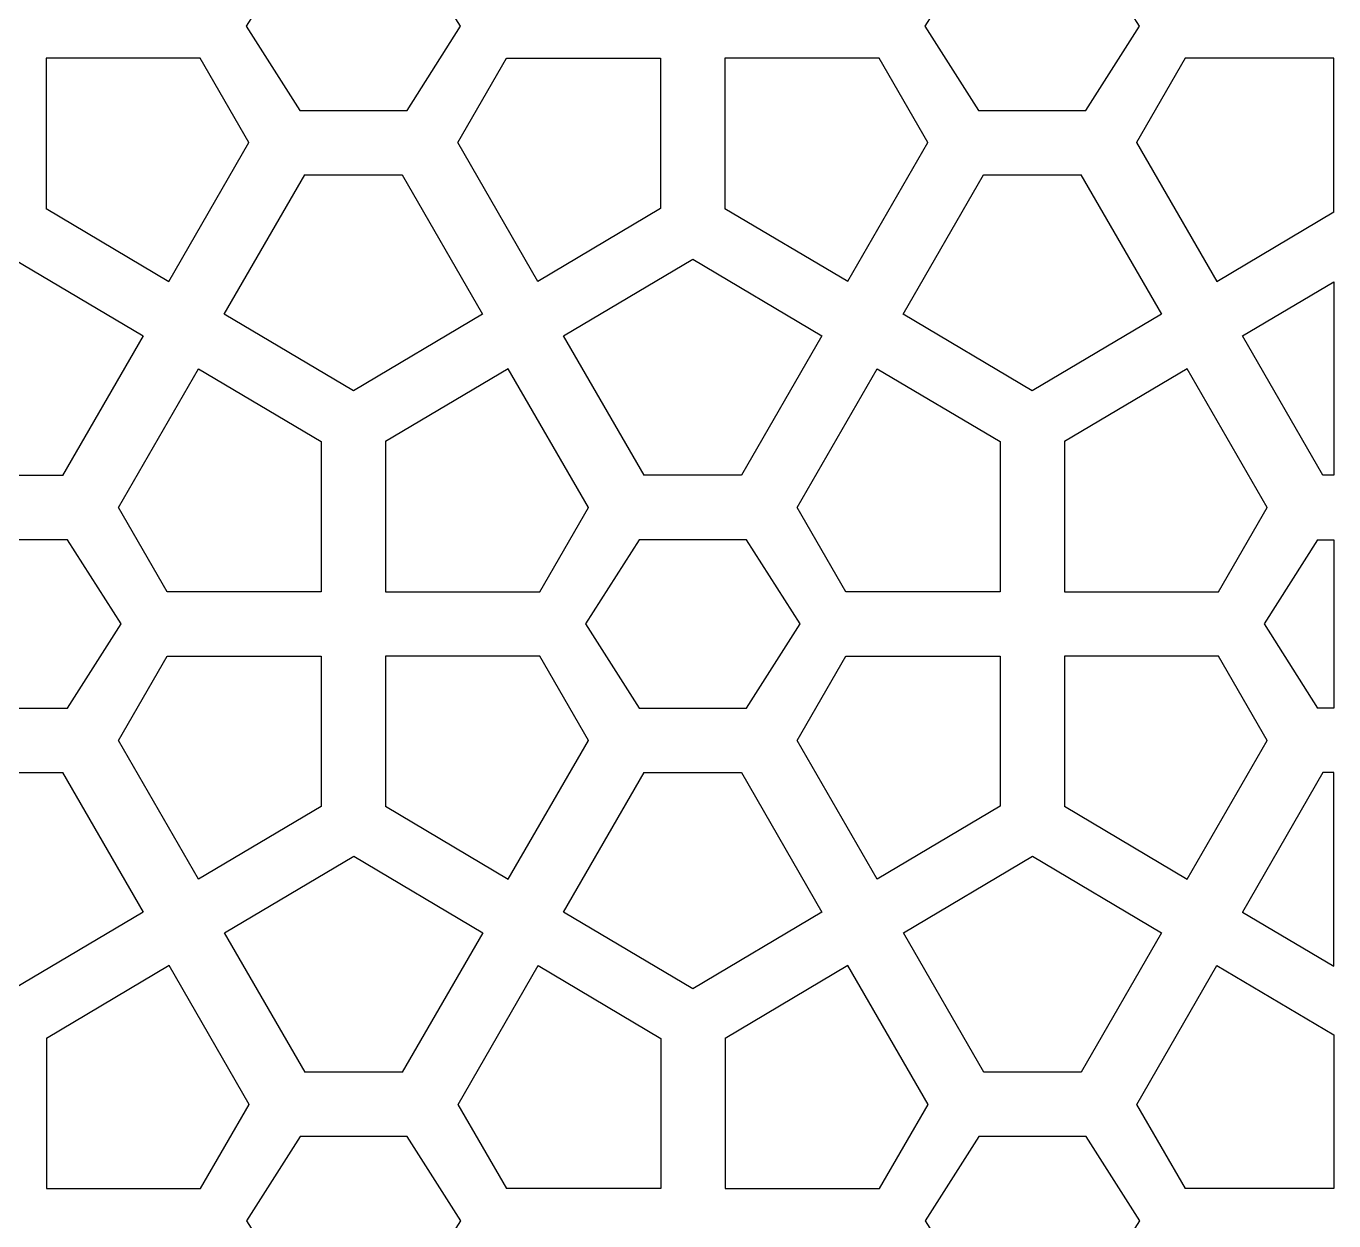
# Model space of a CAD drawing. Header units: centimetres. Extents: x -86 to 86, y -100 to 100.
# Drawn here: x -36.76 to -6.28, y -19.3 to 8.54 of the extents above; entities that cross this region are included whole.
import ezdxf

# ---------------------------------------------------------------- set-up
doc = ezdxf.new("R2010")
doc.units = ezdxf.units.CM
doc.header["$MEASUREMENT"] = 0
doc.layers.add('layer 1', color=7, linetype='Continuous')

msp = doc.modelspace()

# ---------------------------------------------------------------- linework, layer by layer
at = {"layer": 'layer 1', "color": 230}
for points, knots in [([(-31.63168, 8.54273), (-31.63168, 8.54273), (-30.38168, 10.50682), (-30.38168, 10.50682), (-30.38168, 10.50682), (-30.38168, 10.50682), (-27.8817, 10.50682), (-27.8817, 10.50682), (-27.8817, 10.50682), (-27.8817, 10.50682), (-26.63168, 8.54273), (-26.63168, 8.54273), (-26.63168, 8.54273), (-26.63168, 8.54273), (-27.88169, 6.57862), (-27.88169, 6.57862), (-27.88169, 6.57862), (-27.88169, 6.57862), (-30.3817, 6.57862), (-30.3817, 6.57862), (-30.3817, 6.57862), (-30.3817, 6.57862), (-31.63168, 8.54273), (-31.63168, 8.54273)], [0, 0, 0, 0, 0.14285714, 0.14285714, 0.14285714, 0.14285714, 0.28571429, 0.28571429, 0.28571429, 0.28571429, 0.42857143, 0.42857143, 0.42857143, 0.42857143, 0.57142857, 0.57142857, 0.57142857, 0.57142857, 0.71428571, 0.71428571, 0.71428571, 0.71428571, 1, 1, 1, 1]), ([(-15.81117, 8.54295), (-15.81117, 8.54295), (-14.56117, 10.50704), (-14.56117, 10.50704), (-14.56117, 10.50704), (-14.56117, 10.50704), (-12.06119, 10.50704), (-12.06119, 10.50704), (-12.06119, 10.50704), (-12.06119, 10.50704), (-10.81117, 8.54295), (-10.81117, 8.54295), (-10.81117, 8.54295), (-10.81117, 8.54295), (-12.06118, 6.57884), (-12.06118, 6.57884), (-12.06118, 6.57884), (-12.06118, 6.57884), (-14.56119, 6.57884), (-14.56119, 6.57884), (-14.56119, 6.57884), (-14.56119, 6.57884), (-15.81117, 8.54295), (-15.81117, 8.54295)], [0, 0, 0, 0, 0.14285714, 0.14285714, 0.14285714, 0.14285714, 0.28571429, 0.28571429, 0.28571429, 0.28571429, 0.42857143, 0.42857143, 0.42857143, 0.42857143, 0.57142857, 0.57142857, 0.57142857, 0.57142857, 0.71428571, 0.71428571, 0.71428571, 0.71428571, 1, 1, 1, 1]), ([(-33.43163, 2.59493), (-33.43163, 2.59493), (-36.29195, 4.29266), (-36.29195, 4.29266), (-36.29195, 4.29266), (-36.29195, 4.29266), (-36.29195, 7.79261), (-36.29195, 7.79261), (-36.29195, 7.79261), (-36.29195, 7.79261), (-32.69861, 7.7926), (-32.69861, 7.7926), (-32.69861, 7.7926), (-32.69861, 7.7926), (-31.56469, 5.82856), (-31.56469, 5.82856), (-31.56469, 5.82856), (-31.56469, 5.82856), (-33.43163, 2.59493), (-33.43163, 2.59493)], [0, 0, 0, 0, 0.16666667, 0.16666667, 0.16666667, 0.16666667, 0.33333333, 0.33333333, 0.33333333, 0.33333333, 0.5, 0.5, 0.5, 0.5, 0.66666667, 0.66666667, 0.66666667, 0.66666667, 1, 1, 1, 1]), ([(-24.83181, 2.59486), (-24.83181, 2.59486), (-21.97143, 4.29264), (-21.97143, 4.29264), (-21.97143, 4.29264), (-21.97143, 4.29264), (-21.97143, 7.7926), (-21.97143, 7.7926), (-21.97143, 7.7926), (-21.97143, 7.7926), (-25.56481, 7.7926), (-25.56481, 7.7926), (-25.56481, 7.7926), (-25.56481, 7.7926), (-26.69877, 5.82849), (-26.69877, 5.82849), (-26.69877, 5.82849), (-26.69877, 5.82849), (-24.83181, 2.59486), (-24.83181, 2.59486)], [0, 0, 0, 0, 0.16666667, 0.16666667, 0.16666667, 0.16666667, 0.33333333, 0.33333333, 0.33333333, 0.33333333, 0.5, 0.5, 0.5, 0.5, 0.66666667, 0.66666667, 0.66666667, 0.66666667, 1, 1, 1, 1]), ([(-17.61112, 2.59515), (-17.61112, 2.59515), (-20.47144, 4.29288), (-20.47144, 4.29288), (-20.47144, 4.29288), (-20.47144, 4.29288), (-20.47144, 7.79283), (-20.47144, 7.79283), (-20.47144, 7.79283), (-20.47144, 7.79283), (-16.8781, 7.79282), (-16.8781, 7.79282), (-16.8781, 7.79282), (-16.8781, 7.79282), (-15.74418, 5.82878), (-15.74418, 5.82878), (-15.74418, 5.82878), (-15.74418, 5.82878), (-17.61112, 2.59515), (-17.61112, 2.59515)], [0, 0, 0, 0, 0.16666667, 0.16666667, 0.16666667, 0.16666667, 0.33333333, 0.33333333, 0.33333333, 0.33333333, 0.5, 0.5, 0.5, 0.5, 0.66666667, 0.66666667, 0.66666667, 0.66666667, 1, 1, 1, 1]), ([(-6.28106, 7.79282), (-6.28106, 7.79282), (-6.28108, 4.21563), (-6.28108, 4.21563), (-6.28108, 4.21563), (-6.28108, 4.21563), (-9.0113, 2.59508), (-9.0113, 2.59508), (-9.0113, 2.59508), (-9.0113, 2.59508), (-10.87826, 5.82871), (-10.87826, 5.82871), (-10.87826, 5.82871), (-10.87826, 5.82871), (-9.7443, 7.79282), (-9.7443, 7.79282), (-9.7443, 7.79282), (-9.7443, 7.79282), (-6.28106, 7.79282), (-6.28106, 7.79282)], [0, 0, 0, 0, 0.16666667, 0.16666667, 0.16666667, 0.16666667, 0.33333333, 0.33333333, 0.33333333, 0.33333333, 0.5, 0.5, 0.5, 0.5, 0.66666667, 0.66666667, 0.66666667, 0.66666667, 1, 1, 1, 1]), ([(-32.14164, 1.82927), (-32.14164, 1.82927), (-29.13167, 0.0427), (-29.13167, 0.0427), (-29.13167, 0.0427), (-29.13167, 0.0427), (-26.12181, 1.82921), (-26.12181, 1.82921), (-26.12181, 1.82921), (-26.12181, 1.82921), (-27.99786, 5.07861), (-27.99786, 5.07861), (-27.99786, 5.07861), (-27.99786, 5.07861), (-30.26563, 5.07862), (-30.26563, 5.07862), (-30.26563, 5.07862), (-30.26563, 5.07862), (-32.14164, 1.82927), (-32.14164, 1.82927)], [0, 0, 0, 0, 0.16666667, 0.16666667, 0.16666667, 0.16666667, 0.33333333, 0.33333333, 0.33333333, 0.33333333, 0.5, 0.5, 0.5, 0.5, 0.66666667, 0.66666667, 0.66666667, 0.66666667, 1, 1, 1, 1]), ([(-16.32113, 1.82949), (-16.32113, 1.82949), (-13.31116, 0.04292), (-13.31116, 0.04292), (-13.31116, 0.04292), (-13.31116, 0.04292), (-10.3013, 1.82943), (-10.3013, 1.82943), (-10.3013, 1.82943), (-10.3013, 1.82943), (-12.17735, 5.07883), (-12.17735, 5.07883), (-12.17735, 5.07883), (-12.17735, 5.07883), (-14.44512, 5.07884), (-14.44512, 5.07884), (-14.44512, 5.07884), (-14.44512, 5.07884), (-16.32113, 1.82949), (-16.32113, 1.82949)], [0, 0, 0, 0, 0.16666667, 0.16666667, 0.16666667, 0.16666667, 0.33333333, 0.33333333, 0.33333333, 0.33333333, 0.5, 0.5, 0.5, 0.5, 0.66666667, 0.66666667, 0.66666667, 0.66666667, 1, 1, 1, 1]), ([(-34.03172, 1.32298), (-34.03172, 1.32298), (-37.04169, 3.10956), (-37.04169, 3.10956), (-37.04169, 3.10956), (-37.04169, 3.10956), (-40.05175, 1.32291), (-40.05175, 1.32291), (-40.05175, 1.32291), (-40.05175, 1.32291), (-38.17584, -1.92632), (-38.17584, -1.92632), (-38.17584, -1.92632), (-38.17584, -1.92632), (-35.9077, -1.92632), (-35.9077, -1.92632), (-35.9077, -1.92632), (-35.9077, -1.92632), (-34.03172, 1.32298), (-34.03172, 1.32298)], [0, 0, 0, 0, 0.16666667, 0.16666667, 0.16666667, 0.16666667, 0.33333333, 0.33333333, 0.33333333, 0.33333333, 0.5, 0.5, 0.5, 0.5, 0.66666667, 0.66666667, 0.66666667, 0.66666667, 1, 1, 1, 1]), ([(-18.21127, 1.32319), (-18.21127, 1.32319), (-21.22124, 3.10977), (-21.22124, 3.10977), (-21.22124, 3.10977), (-21.22124, 3.10977), (-24.2313, 1.32312), (-24.2313, 1.32312), (-24.2313, 1.32312), (-24.2313, 1.32312), (-22.35539, -1.92611), (-22.35539, -1.92611), (-22.35539, -1.92611), (-22.35539, -1.92611), (-20.08725, -1.92611), (-20.08725, -1.92611), (-20.08725, -1.92611), (-20.08725, -1.92611), (-18.21127, 1.32319), (-18.21127, 1.32319)], [0, 0, 0, 0, 0.16666667, 0.16666667, 0.16666667, 0.16666667, 0.33333333, 0.33333333, 0.33333333, 0.33333333, 0.5, 0.5, 0.5, 0.5, 0.66666667, 0.66666667, 0.66666667, 0.66666667, 1, 1, 1, 1]), ([(-6.28494, 2.58518), (-6.28494, 2.58518), (-8.41079, 1.32334), (-8.41079, 1.32334), (-8.41079, 1.32334), (-8.41079, 1.32334), (-6.53488, -1.92589), (-6.53488, -1.92589), (-6.53488, -1.92589), (-6.53488, -1.92589), (-6.28494, -1.9259), (-6.28494, -1.9259), (-6.28494, -1.9259), (-6.28494, -1.9259), (-6.28494, 2.58518), (-6.28494, 2.58518)], [0, 0, 0, 0, 0.2, 0.2, 0.2, 0.2, 0.4, 0.4, 0.4, 0.4, 0.6, 0.6, 0.6, 0.6, 1, 1, 1, 1]), ([(-29.88143, -4.64054), (-29.88143, -4.64054), (-29.88141, -1.14048), (-29.88141, -1.14048), (-29.88141, -1.14048), (-29.88141, -1.14048), (-32.74174, 0.55728), (-32.74174, 0.55728), (-32.74174, 0.55728), (-32.74174, 0.55728), (-34.6087, -2.67636), (-34.6087, -2.67636), (-34.6087, -2.67636), (-34.6087, -2.67636), (-33.47469, -4.64054), (-33.47469, -4.64054), (-33.47469, -4.64054), (-33.47469, -4.64054), (-29.88143, -4.64054), (-29.88143, -4.64054)], [0, 0, 0, 0, 0.16666667, 0.16666667, 0.16666667, 0.16666667, 0.33333333, 0.33333333, 0.33333333, 0.33333333, 0.5, 0.5, 0.5, 0.5, 0.66666667, 0.66666667, 0.66666667, 0.66666667, 1, 1, 1, 1]), ([(-28.38155, -4.64033), (-28.38155, -4.64033), (-28.38156, -1.14029), (-28.38156, -1.14029), (-28.38156, -1.14029), (-28.38156, -1.14029), (-25.52129, 0.55746), (-25.52129, 0.55746), (-25.52129, 0.55746), (-25.52129, 0.55746), (-23.65432, -2.6762), (-23.65432, -2.6762), (-23.65432, -2.6762), (-23.65432, -2.6762), (-24.78834, -4.64033), (-24.78834, -4.64033), (-24.78834, -4.64033), (-24.78834, -4.64033), (-28.38155, -4.64033), (-28.38155, -4.64033)], [0, 0, 0, 0, 0.16666667, 0.16666667, 0.16666667, 0.16666667, 0.33333333, 0.33333333, 0.33333333, 0.33333333, 0.5, 0.5, 0.5, 0.5, 0.66666667, 0.66666667, 0.66666667, 0.66666667, 1, 1, 1, 1]), ([(-14.06098, -4.64033), (-14.06098, -4.64033), (-14.06096, -1.14027), (-14.06096, -1.14027), (-14.06096, -1.14027), (-14.06096, -1.14027), (-16.92129, 0.55749), (-16.92129, 0.55749), (-16.92129, 0.55749), (-16.92129, 0.55749), (-18.78825, -2.67615), (-18.78825, -2.67615), (-18.78825, -2.67615), (-18.78825, -2.67615), (-17.65424, -4.64033), (-17.65424, -4.64033), (-17.65424, -4.64033), (-17.65424, -4.64033), (-14.06098, -4.64033), (-14.06098, -4.64033)], [0, 0, 0, 0, 0.16666667, 0.16666667, 0.16666667, 0.16666667, 0.33333333, 0.33333333, 0.33333333, 0.33333333, 0.5, 0.5, 0.5, 0.5, 0.66666667, 0.66666667, 0.66666667, 0.66666667, 1, 1, 1, 1]), ([(-12.56104, -4.64011), (-12.56104, -4.64011), (-12.56105, -1.14007), (-12.56105, -1.14007), (-12.56105, -1.14007), (-12.56105, -1.14007), (-9.70078, 0.55768), (-9.70078, 0.55768), (-9.70078, 0.55768), (-9.70078, 0.55768), (-7.83381, -2.67598), (-7.83381, -2.67598), (-7.83381, -2.67598), (-7.83381, -2.67598), (-8.96783, -4.64011), (-8.96783, -4.64011), (-8.96783, -4.64011), (-8.96783, -4.64011), (-12.56104, -4.64011), (-12.56104, -4.64011)], [0, 0, 0, 0, 0.16666667, 0.16666667, 0.16666667, 0.16666667, 0.33333333, 0.33333333, 0.33333333, 0.33333333, 0.5, 0.5, 0.5, 0.5, 0.66666667, 0.66666667, 0.66666667, 0.66666667, 1, 1, 1, 1]), ([(-39.5417, -5.39041), (-39.5417, -5.39041), (-38.2917, -3.42632), (-38.2917, -3.42632), (-38.2917, -3.42632), (-38.2917, -3.42632), (-35.79172, -3.42632), (-35.79172, -3.42632), (-35.79172, -3.42632), (-35.79172, -3.42632), (-34.5417, -5.39041), (-34.5417, -5.39041), (-34.5417, -5.39041), (-34.5417, -5.39041), (-35.79171, -7.35452), (-35.79171, -7.35452), (-35.79171, -7.35452), (-35.79171, -7.35452), (-38.29172, -7.35452), (-38.29172, -7.35452), (-38.29172, -7.35452), (-38.29172, -7.35452), (-39.5417, -5.39041), (-39.5417, -5.39041)], [0, 0, 0, 0, 0.14285714, 0.14285714, 0.14285714, 0.14285714, 0.28571429, 0.28571429, 0.28571429, 0.28571429, 0.42857143, 0.42857143, 0.42857143, 0.42857143, 0.57142857, 0.57142857, 0.57142857, 0.57142857, 0.71428571, 0.71428571, 0.71428571, 0.71428571, 1, 1, 1, 1]), ([(-23.72125, -5.3902), (-23.72125, -5.3902), (-22.47125, -3.42611), (-22.47125, -3.42611), (-22.47125, -3.42611), (-22.47125, -3.42611), (-19.97127, -3.42611), (-19.97127, -3.42611), (-19.97127, -3.42611), (-19.97127, -3.42611), (-18.72125, -5.3902), (-18.72125, -5.3902), (-18.72125, -5.3902), (-18.72125, -5.3902), (-19.97126, -7.35431), (-19.97126, -7.35431), (-19.97126, -7.35431), (-19.97126, -7.35431), (-22.47127, -7.35431), (-22.47127, -7.35431), (-22.47127, -7.35431), (-22.47127, -7.35431), (-23.72125, -5.3902), (-23.72125, -5.3902)], [0, 0, 0, 0, 0.14285714, 0.14285714, 0.14285714, 0.14285714, 0.28571429, 0.28571429, 0.28571429, 0.28571429, 0.42857143, 0.42857143, 0.42857143, 0.42857143, 0.57142857, 0.57142857, 0.57142857, 0.57142857, 0.71428571, 0.71428571, 0.71428571, 0.71428571, 1, 1, 1, 1]), ([(-6.28494, -3.42588), (-6.28494, -3.42588), (-6.65074, -3.42589), (-6.65074, -3.42589), (-6.65074, -3.42589), (-6.65074, -3.42589), (-7.90074, -5.38998), (-7.90074, -5.38998), (-7.90074, -5.38998), (-7.90074, -5.38998), (-6.65076, -7.35409), (-6.65076, -7.35409), (-6.65076, -7.35409), (-6.65076, -7.35409), (-6.28494, -7.35409), (-6.28494, -7.35409), (-6.28494, -7.35409), (-6.28494, -7.35409), (-6.28494, -3.42588), (-6.28494, -3.42588)], [0, 0, 0, 0, 0.16666667, 0.16666667, 0.16666667, 0.16666667, 0.33333333, 0.33333333, 0.33333333, 0.33333333, 0.5, 0.5, 0.5, 0.5, 0.66666667, 0.66666667, 0.66666667, 0.66666667, 1, 1, 1, 1]), ([(-32.74183, -11.33828), (-32.74183, -11.33828), (-29.88145, -9.6405), (-29.88145, -9.6405), (-29.88145, -9.6405), (-29.88145, -9.6405), (-29.88145, -6.14054), (-29.88145, -6.14054), (-29.88145, -6.14054), (-29.88145, -6.14054), (-33.47483, -6.14054), (-33.47483, -6.14054), (-33.47483, -6.14054), (-33.47483, -6.14054), (-34.60879, -8.10465), (-34.60879, -8.10465), (-34.60879, -8.10465), (-34.60879, -8.10465), (-32.74183, -11.33828), (-32.74183, -11.33828)], [0, 0, 0, 0, 0.16666667, 0.16666667, 0.16666667, 0.16666667, 0.33333333, 0.33333333, 0.33333333, 0.33333333, 0.5, 0.5, 0.5, 0.5, 0.66666667, 0.66666667, 0.66666667, 0.66666667, 1, 1, 1, 1]), ([(-25.5212, -11.338), (-25.5212, -11.338), (-28.38152, -9.64027), (-28.38152, -9.64027), (-28.38152, -9.64027), (-28.38152, -9.64027), (-28.38152, -6.14032), (-28.38152, -6.14032), (-28.38152, -6.14032), (-28.38152, -6.14032), (-24.78818, -6.14033), (-24.78818, -6.14033), (-24.78818, -6.14033), (-24.78818, -6.14033), (-23.65426, -8.10437), (-23.65426, -8.10437), (-23.65426, -8.10437), (-23.65426, -8.10437), (-25.5212, -11.338), (-25.5212, -11.338)], [0, 0, 0, 0, 0.16666667, 0.16666667, 0.16666667, 0.16666667, 0.33333333, 0.33333333, 0.33333333, 0.33333333, 0.5, 0.5, 0.5, 0.5, 0.66666667, 0.66666667, 0.66666667, 0.66666667, 1, 1, 1, 1]), ([(-16.92138, -11.33807), (-16.92138, -11.33807), (-14.061, -9.64029), (-14.061, -9.64029), (-14.061, -9.64029), (-14.061, -9.64029), (-14.061, -6.14033), (-14.061, -6.14033), (-14.061, -6.14033), (-14.061, -6.14033), (-17.65438, -6.14033), (-17.65438, -6.14033), (-17.65438, -6.14033), (-17.65438, -6.14033), (-18.78834, -8.10444), (-18.78834, -8.10444), (-18.78834, -8.10444), (-18.78834, -8.10444), (-16.92138, -11.33807), (-16.92138, -11.33807)], [0, 0, 0, 0, 0.16666667, 0.16666667, 0.16666667, 0.16666667, 0.33333333, 0.33333333, 0.33333333, 0.33333333, 0.5, 0.5, 0.5, 0.5, 0.66666667, 0.66666667, 0.66666667, 0.66666667, 1, 1, 1, 1]), ([(-9.70069, -11.33778), (-9.70069, -11.33778), (-12.56101, -9.64005), (-12.56101, -9.64005), (-12.56101, -9.64005), (-12.56101, -9.64005), (-12.56101, -6.1401), (-12.56101, -6.1401), (-12.56101, -6.1401), (-12.56101, -6.1401), (-8.96767, -6.14011), (-8.96767, -6.14011), (-8.96767, -6.14011), (-8.96767, -6.14011), (-7.83375, -8.10415), (-7.83375, -8.10415), (-7.83375, -8.10415), (-7.83375, -8.10415), (-9.70069, -11.33778), (-9.70069, -11.33778)], [0, 0, 0, 0, 0.16666667, 0.16666667, 0.16666667, 0.16666667, 0.33333333, 0.33333333, 0.33333333, 0.33333333, 0.5, 0.5, 0.5, 0.5, 0.66666667, 0.66666667, 0.66666667, 0.66666667, 1, 1, 1, 1]), ([(-40.05166, -12.10387), (-40.05166, -12.10387), (-37.04169, -13.89044), (-37.04169, -13.89044), (-37.04169, -13.89044), (-37.04169, -13.89044), (-34.03183, -12.10393), (-34.03183, -12.10393), (-34.03183, -12.10393), (-34.03183, -12.10393), (-35.90788, -8.85453), (-35.90788, -8.85453), (-35.90788, -8.85453), (-35.90788, -8.85453), (-38.17565, -8.85452), (-38.17565, -8.85452), (-38.17565, -8.85452), (-38.17565, -8.85452), (-40.05166, -12.10387), (-40.05166, -12.10387)], [0, 0, 0, 0, 0.16666667, 0.16666667, 0.16666667, 0.16666667, 0.33333333, 0.33333333, 0.33333333, 0.33333333, 0.5, 0.5, 0.5, 0.5, 0.66666667, 0.66666667, 0.66666667, 0.66666667, 1, 1, 1, 1]), ([(-24.23121, -12.10366), (-24.23121, -12.10366), (-21.22124, -13.89023), (-21.22124, -13.89023), (-21.22124, -13.89023), (-21.22124, -13.89023), (-18.21138, -12.10372), (-18.21138, -12.10372), (-18.21138, -12.10372), (-18.21138, -12.10372), (-20.08743, -8.85432), (-20.08743, -8.85432), (-20.08743, -8.85432), (-20.08743, -8.85432), (-22.3552, -8.85431), (-22.3552, -8.85431), (-22.3552, -8.85431), (-22.3552, -8.85431), (-24.23121, -12.10366), (-24.23121, -12.10366)], [0, 0, 0, 0, 0.16666667, 0.16666667, 0.16666667, 0.16666667, 0.33333333, 0.33333333, 0.33333333, 0.33333333, 0.5, 0.5, 0.5, 0.5, 0.66666667, 0.66666667, 0.66666667, 0.66666667, 1, 1, 1, 1]), ([(-6.28107, -8.85409), (-6.28107, -8.85409), (-6.28107, -13.36748), (-6.28107, -13.36748), (-6.28107, -13.36748), (-6.28107, -13.36748), (-8.4107, -12.10344), (-8.4107, -12.10344), (-8.4107, -12.10344), (-8.4107, -12.10344), (-6.53469, -8.85409), (-6.53469, -8.85409), (-6.53469, -8.85409), (-6.53469, -8.85409), (-6.28107, -8.85409), (-6.28107, -8.85409)], [0, 0, 0, 0, 0.2, 0.2, 0.2, 0.2, 0.4, 0.4, 0.4, 0.4, 0.6, 0.6, 0.6, 0.6, 1, 1, 1, 1]), ([(-26.1148, -12.58699), (-26.1148, -12.58699), (-29.12477, -10.80041), (-29.12477, -10.80041), (-29.12477, -10.80041), (-29.12477, -10.80041), (-32.13483, -12.58706), (-32.13483, -12.58706), (-32.13483, -12.58706), (-32.13483, -12.58706), (-30.25892, -15.83629), (-30.25892, -15.83629), (-30.25892, -15.83629), (-30.25892, -15.83629), (-27.99078, -15.83629), (-27.99078, -15.83629), (-27.99078, -15.83629), (-27.99078, -15.83629), (-26.1148, -12.58699), (-26.1148, -12.58699)], [0, 0, 0, 0, 0.16666667, 0.16666667, 0.16666667, 0.16666667, 0.33333333, 0.33333333, 0.33333333, 0.33333333, 0.5, 0.5, 0.5, 0.5, 0.66666667, 0.66666667, 0.66666667, 0.66666667, 1, 1, 1, 1]), ([(-10.29429, -12.58677), (-10.29429, -12.58677), (-13.30426, -10.80019), (-13.30426, -10.80019), (-13.30426, -10.80019), (-13.30426, -10.80019), (-16.31432, -12.58684), (-16.31432, -12.58684), (-16.31432, -12.58684), (-16.31432, -12.58684), (-14.43841, -15.83607), (-14.43841, -15.83607), (-14.43841, -15.83607), (-14.43841, -15.83607), (-12.17027, -15.83607), (-12.17027, -15.83607), (-12.17027, -15.83607), (-12.17027, -15.83607), (-10.29429, -12.58677), (-10.29429, -12.58677)], [0, 0, 0, 0, 0.16666667, 0.16666667, 0.16666667, 0.16666667, 0.33333333, 0.33333333, 0.33333333, 0.33333333, 0.5, 0.5, 0.5, 0.5, 0.66666667, 0.66666667, 0.66666667, 0.66666667, 1, 1, 1, 1]), ([(-36.28508, -18.55051), (-36.28508, -18.55051), (-36.28509, -15.05047), (-36.28509, -15.05047), (-36.28509, -15.05047), (-36.28509, -15.05047), (-33.42482, -13.35272), (-33.42482, -13.35272), (-33.42482, -13.35272), (-33.42482, -13.35272), (-31.55785, -16.58638), (-31.55785, -16.58638), (-31.55785, -16.58638), (-31.55785, -16.58638), (-32.69187, -18.55051), (-32.69187, -18.55051), (-32.69187, -18.55051), (-32.69187, -18.55051), (-36.28508, -18.55051), (-36.28508, -18.55051)], [0, 0, 0, 0, 0.16666667, 0.16666667, 0.16666667, 0.16666667, 0.33333333, 0.33333333, 0.33333333, 0.33333333, 0.5, 0.5, 0.5, 0.5, 0.66666667, 0.66666667, 0.66666667, 0.66666667, 1, 1, 1, 1]), ([(-21.96451, -18.55051), (-21.96451, -18.55051), (-21.96449, -15.05045), (-21.96449, -15.05045), (-21.96449, -15.05045), (-21.96449, -15.05045), (-24.82482, -13.35269), (-24.82482, -13.35269), (-24.82482, -13.35269), (-24.82482, -13.35269), (-26.69178, -16.58633), (-26.69178, -16.58633), (-26.69178, -16.58633), (-26.69178, -16.58633), (-25.55777, -18.55051), (-25.55777, -18.55051), (-25.55777, -18.55051), (-25.55777, -18.55051), (-21.96451, -18.55051), (-21.96451, -18.55051)], [0, 0, 0, 0, 0.16666667, 0.16666667, 0.16666667, 0.16666667, 0.33333333, 0.33333333, 0.33333333, 0.33333333, 0.5, 0.5, 0.5, 0.5, 0.66666667, 0.66666667, 0.66666667, 0.66666667, 1, 1, 1, 1]), ([(-20.46457, -18.55029), (-20.46457, -18.55029), (-20.46458, -15.05025), (-20.46458, -15.05025), (-20.46458, -15.05025), (-20.46458, -15.05025), (-17.60431, -13.3525), (-17.60431, -13.3525), (-17.60431, -13.3525), (-17.60431, -13.3525), (-15.73734, -16.58616), (-15.73734, -16.58616), (-15.73734, -16.58616), (-15.73734, -16.58616), (-16.87136, -18.55029), (-16.87136, -18.55029), (-16.87136, -18.55029), (-16.87136, -18.55029), (-20.46457, -18.55029), (-20.46457, -18.55029)], [0, 0, 0, 0, 0.16666667, 0.16666667, 0.16666667, 0.16666667, 0.33333333, 0.33333333, 0.33333333, 0.33333333, 0.5, 0.5, 0.5, 0.5, 0.66666667, 0.66666667, 0.66666667, 0.66666667, 1, 1, 1, 1]), ([(-6.28494, -14.96656), (-6.28494, -14.96656), (-9.00431, -13.35247), (-9.00431, -13.35247), (-9.00431, -13.35247), (-9.00431, -13.35247), (-10.87127, -16.58611), (-10.87127, -16.58611), (-10.87127, -16.58611), (-10.87127, -16.58611), (-9.73726, -18.55029), (-9.73726, -18.55029), (-9.73726, -18.55029), (-9.73726, -18.55029), (-6.28494, -18.55029), (-6.28494, -18.55029), (-6.28494, -18.55029), (-6.28494, -18.55029), (-6.28494, -14.96656), (-6.28494, -14.96656)], [0, 0, 0, 0, 0.16666667, 0.16666667, 0.16666667, 0.16666667, 0.33333333, 0.33333333, 0.33333333, 0.33333333, 0.5, 0.5, 0.5, 0.5, 0.66666667, 0.66666667, 0.66666667, 0.66666667, 1, 1, 1, 1]), ([(-31.62478, -19.30038), (-31.62478, -19.30038), (-30.37478, -17.33629), (-30.37478, -17.33629), (-30.37478, -17.33629), (-30.37478, -17.33629), (-27.8748, -17.33629), (-27.8748, -17.33629), (-27.8748, -17.33629), (-27.8748, -17.33629), (-26.62478, -19.30038), (-26.62478, -19.30038), (-26.62478, -19.30038), (-26.62478, -19.30038), (-27.87479, -21.26449), (-27.87479, -21.26449), (-27.87479, -21.26449), (-27.87479, -21.26449), (-30.3748, -21.26449), (-30.3748, -21.26449), (-30.3748, -21.26449), (-30.3748, -21.26449), (-31.62478, -19.30038), (-31.62478, -19.30038)], [0, 0, 0, 0, 0.14285714, 0.14285714, 0.14285714, 0.14285714, 0.28571429, 0.28571429, 0.28571429, 0.28571429, 0.42857143, 0.42857143, 0.42857143, 0.42857143, 0.57142857, 0.57142857, 0.57142857, 0.57142857, 0.71428571, 0.71428571, 0.71428571, 0.71428571, 1, 1, 1, 1]), ([(-15.80427, -19.30016), (-15.80427, -19.30016), (-14.55427, -17.33607), (-14.55427, -17.33607), (-14.55427, -17.33607), (-14.55427, -17.33607), (-12.05429, -17.33607), (-12.05429, -17.33607), (-12.05429, -17.33607), (-12.05429, -17.33607), (-10.80427, -19.30016), (-10.80427, -19.30016), (-10.80427, -19.30016), (-10.80427, -19.30016), (-12.05428, -21.26427), (-12.05428, -21.26427), (-12.05428, -21.26427), (-12.05428, -21.26427), (-14.55429, -21.26427), (-14.55429, -21.26427), (-14.55429, -21.26427), (-14.55429, -21.26427), (-15.80427, -19.30016), (-15.80427, -19.30016)], [0, 0, 0, 0, 0.14285714, 0.14285714, 0.14285714, 0.14285714, 0.28571429, 0.28571429, 0.28571429, 0.28571429, 0.42857143, 0.42857143, 0.42857143, 0.42857143, 0.57142857, 0.57142857, 0.57142857, 0.57142857, 0.71428571, 0.71428571, 0.71428571, 0.71428571, 1, 1, 1, 1])]:
    msp.add_open_spline(points, degree=3, knots=knots, dxfattribs=at)
at = {"layer": 'layer 1', "color": 250, "lineweight": 9}
for points, knots in [([(-31.63168, 8.54273), (-31.63168, 8.54273), (-30.38168, 10.50682), (-30.38168, 10.50682), (-30.38168, 10.50682), (-30.38168, 10.50682), (-27.8817, 10.50682), (-27.8817, 10.50682), (-27.8817, 10.50682), (-27.8817, 10.50682), (-26.63168, 8.54273), (-26.63168, 8.54273), (-26.63168, 8.54273), (-26.63168, 8.54273), (-27.88169, 6.57862), (-27.88169, 6.57862), (-27.88169, 6.57862), (-27.88169, 6.57862), (-30.3817, 6.57862), (-30.3817, 6.57862), (-30.3817, 6.57862), (-30.3817, 6.57862), (-31.63168, 8.54273), (-31.63168, 8.54273)], [0, 0, 0, 0, 0.14285714, 0.14285714, 0.14285714, 0.14285714, 0.28571429, 0.28571429, 0.28571429, 0.28571429, 0.42857143, 0.42857143, 0.42857143, 0.42857143, 0.57142857, 0.57142857, 0.57142857, 0.57142857, 0.71428571, 0.71428571, 0.71428571, 0.71428571, 1, 1, 1, 1]), ([(-15.81117, 8.54295), (-15.81117, 8.54295), (-14.56117, 10.50704), (-14.56117, 10.50704), (-14.56117, 10.50704), (-14.56117, 10.50704), (-12.06119, 10.50704), (-12.06119, 10.50704), (-12.06119, 10.50704), (-12.06119, 10.50704), (-10.81117, 8.54295), (-10.81117, 8.54295), (-10.81117, 8.54295), (-10.81117, 8.54295), (-12.06118, 6.57884), (-12.06118, 6.57884), (-12.06118, 6.57884), (-12.06118, 6.57884), (-14.56119, 6.57884), (-14.56119, 6.57884), (-14.56119, 6.57884), (-14.56119, 6.57884), (-15.81117, 8.54295), (-15.81117, 8.54295)], [0, 0, 0, 0, 0.14285714, 0.14285714, 0.14285714, 0.14285714, 0.28571429, 0.28571429, 0.28571429, 0.28571429, 0.42857143, 0.42857143, 0.42857143, 0.42857143, 0.57142857, 0.57142857, 0.57142857, 0.57142857, 0.71428571, 0.71428571, 0.71428571, 0.71428571, 1, 1, 1, 1]), ([(-33.43163, 2.59493), (-33.43163, 2.59493), (-36.29195, 4.29266), (-36.29195, 4.29266), (-36.29195, 4.29266), (-36.29195, 4.29266), (-36.29195, 7.79261), (-36.29195, 7.79261), (-36.29195, 7.79261), (-36.29195, 7.79261), (-32.69861, 7.7926), (-32.69861, 7.7926), (-32.69861, 7.7926), (-32.69861, 7.7926), (-31.56469, 5.82856), (-31.56469, 5.82856), (-31.56469, 5.82856), (-31.56469, 5.82856), (-33.43163, 2.59493), (-33.43163, 2.59493)], [0, 0, 0, 0, 0.16666667, 0.16666667, 0.16666667, 0.16666667, 0.33333333, 0.33333333, 0.33333333, 0.33333333, 0.5, 0.5, 0.5, 0.5, 0.66666667, 0.66666667, 0.66666667, 0.66666667, 1, 1, 1, 1]), ([(-24.83181, 2.59486), (-24.83181, 2.59486), (-21.97143, 4.29264), (-21.97143, 4.29264), (-21.97143, 4.29264), (-21.97143, 4.29264), (-21.97143, 7.7926), (-21.97143, 7.7926), (-21.97143, 7.7926), (-21.97143, 7.7926), (-25.56481, 7.7926), (-25.56481, 7.7926), (-25.56481, 7.7926), (-25.56481, 7.7926), (-26.69877, 5.82849), (-26.69877, 5.82849), (-26.69877, 5.82849), (-26.69877, 5.82849), (-24.83181, 2.59486), (-24.83181, 2.59486)], [0, 0, 0, 0, 0.16666667, 0.16666667, 0.16666667, 0.16666667, 0.33333333, 0.33333333, 0.33333333, 0.33333333, 0.5, 0.5, 0.5, 0.5, 0.66666667, 0.66666667, 0.66666667, 0.66666667, 1, 1, 1, 1]), ([(-17.61112, 2.59515), (-17.61112, 2.59515), (-20.47144, 4.29288), (-20.47144, 4.29288), (-20.47144, 4.29288), (-20.47144, 4.29288), (-20.47144, 7.79283), (-20.47144, 7.79283), (-20.47144, 7.79283), (-20.47144, 7.79283), (-16.8781, 7.79282), (-16.8781, 7.79282), (-16.8781, 7.79282), (-16.8781, 7.79282), (-15.74418, 5.82878), (-15.74418, 5.82878), (-15.74418, 5.82878), (-15.74418, 5.82878), (-17.61112, 2.59515), (-17.61112, 2.59515)], [0, 0, 0, 0, 0.16666667, 0.16666667, 0.16666667, 0.16666667, 0.33333333, 0.33333333, 0.33333333, 0.33333333, 0.5, 0.5, 0.5, 0.5, 0.66666667, 0.66666667, 0.66666667, 0.66666667, 1, 1, 1, 1]), ([(-6.28106, 7.79282), (-6.28106, 7.79282), (-6.28108, 4.21563), (-6.28108, 4.21563), (-6.28108, 4.21563), (-6.28108, 4.21563), (-9.0113, 2.59508), (-9.0113, 2.59508), (-9.0113, 2.59508), (-9.0113, 2.59508), (-10.87826, 5.82871), (-10.87826, 5.82871), (-10.87826, 5.82871), (-10.87826, 5.82871), (-9.7443, 7.79282), (-9.7443, 7.79282), (-9.7443, 7.79282), (-9.7443, 7.79282), (-6.28106, 7.79282), (-6.28106, 7.79282)], [0, 0, 0, 0, 0.16666667, 0.16666667, 0.16666667, 0.16666667, 0.33333333, 0.33333333, 0.33333333, 0.33333333, 0.5, 0.5, 0.5, 0.5, 0.66666667, 0.66666667, 0.66666667, 0.66666667, 1, 1, 1, 1]), ([(-32.14164, 1.82927), (-32.14164, 1.82927), (-29.13167, 0.0427), (-29.13167, 0.0427), (-29.13167, 0.0427), (-29.13167, 0.0427), (-26.12181, 1.82921), (-26.12181, 1.82921), (-26.12181, 1.82921), (-26.12181, 1.82921), (-27.99786, 5.07861), (-27.99786, 5.07861), (-27.99786, 5.07861), (-27.99786, 5.07861), (-30.26563, 5.07862), (-30.26563, 5.07862), (-30.26563, 5.07862), (-30.26563, 5.07862), (-32.14164, 1.82927), (-32.14164, 1.82927)], [0, 0, 0, 0, 0.16666667, 0.16666667, 0.16666667, 0.16666667, 0.33333333, 0.33333333, 0.33333333, 0.33333333, 0.5, 0.5, 0.5, 0.5, 0.66666667, 0.66666667, 0.66666667, 0.66666667, 1, 1, 1, 1]), ([(-16.32113, 1.82949), (-16.32113, 1.82949), (-13.31116, 0.04292), (-13.31116, 0.04292), (-13.31116, 0.04292), (-13.31116, 0.04292), (-10.3013, 1.82943), (-10.3013, 1.82943), (-10.3013, 1.82943), (-10.3013, 1.82943), (-12.17735, 5.07883), (-12.17735, 5.07883), (-12.17735, 5.07883), (-12.17735, 5.07883), (-14.44512, 5.07884), (-14.44512, 5.07884), (-14.44512, 5.07884), (-14.44512, 5.07884), (-16.32113, 1.82949), (-16.32113, 1.82949)], [0, 0, 0, 0, 0.16666667, 0.16666667, 0.16666667, 0.16666667, 0.33333333, 0.33333333, 0.33333333, 0.33333333, 0.5, 0.5, 0.5, 0.5, 0.66666667, 0.66666667, 0.66666667, 0.66666667, 1, 1, 1, 1]), ([(-34.03172, 1.32298), (-34.03172, 1.32298), (-37.04169, 3.10956), (-37.04169, 3.10956), (-37.04169, 3.10956), (-37.04169, 3.10956), (-40.05175, 1.32291), (-40.05175, 1.32291), (-40.05175, 1.32291), (-40.05175, 1.32291), (-38.17584, -1.92632), (-38.17584, -1.92632), (-38.17584, -1.92632), (-38.17584, -1.92632), (-35.9077, -1.92632), (-35.9077, -1.92632), (-35.9077, -1.92632), (-35.9077, -1.92632), (-34.03172, 1.32298), (-34.03172, 1.32298)], [0, 0, 0, 0, 0.16666667, 0.16666667, 0.16666667, 0.16666667, 0.33333333, 0.33333333, 0.33333333, 0.33333333, 0.5, 0.5, 0.5, 0.5, 0.66666667, 0.66666667, 0.66666667, 0.66666667, 1, 1, 1, 1]), ([(-18.21127, 1.32319), (-18.21127, 1.32319), (-21.22124, 3.10977), (-21.22124, 3.10977), (-21.22124, 3.10977), (-21.22124, 3.10977), (-24.2313, 1.32312), (-24.2313, 1.32312), (-24.2313, 1.32312), (-24.2313, 1.32312), (-22.35539, -1.92611), (-22.35539, -1.92611), (-22.35539, -1.92611), (-22.35539, -1.92611), (-20.08725, -1.92611), (-20.08725, -1.92611), (-20.08725, -1.92611), (-20.08725, -1.92611), (-18.21127, 1.32319), (-18.21127, 1.32319)], [0, 0, 0, 0, 0.16666667, 0.16666667, 0.16666667, 0.16666667, 0.33333333, 0.33333333, 0.33333333, 0.33333333, 0.5, 0.5, 0.5, 0.5, 0.66666667, 0.66666667, 0.66666667, 0.66666667, 1, 1, 1, 1]), ([(-6.28494, 2.58518), (-6.28494, 2.58518), (-8.41079, 1.32334), (-8.41079, 1.32334), (-8.41079, 1.32334), (-8.41079, 1.32334), (-6.53488, -1.92589), (-6.53488, -1.92589), (-6.53488, -1.92589), (-6.53488, -1.92589), (-6.28494, -1.9259), (-6.28494, -1.9259), (-6.28494, -1.9259), (-6.28494, -1.9259), (-6.28494, 2.58518), (-6.28494, 2.58518)], [0, 0, 0, 0, 0.2, 0.2, 0.2, 0.2, 0.4, 0.4, 0.4, 0.4, 0.6, 0.6, 0.6, 0.6, 1, 1, 1, 1]), ([(-29.88143, -4.64054), (-29.88143, -4.64054), (-29.88141, -1.14048), (-29.88141, -1.14048), (-29.88141, -1.14048), (-29.88141, -1.14048), (-32.74174, 0.55728), (-32.74174, 0.55728), (-32.74174, 0.55728), (-32.74174, 0.55728), (-34.6087, -2.67636), (-34.6087, -2.67636), (-34.6087, -2.67636), (-34.6087, -2.67636), (-33.47469, -4.64054), (-33.47469, -4.64054), (-33.47469, -4.64054), (-33.47469, -4.64054), (-29.88143, -4.64054), (-29.88143, -4.64054)], [0, 0, 0, 0, 0.16666667, 0.16666667, 0.16666667, 0.16666667, 0.33333333, 0.33333333, 0.33333333, 0.33333333, 0.5, 0.5, 0.5, 0.5, 0.66666667, 0.66666667, 0.66666667, 0.66666667, 1, 1, 1, 1]), ([(-28.38155, -4.64033), (-28.38155, -4.64033), (-28.38156, -1.14029), (-28.38156, -1.14029), (-28.38156, -1.14029), (-28.38156, -1.14029), (-25.52129, 0.55746), (-25.52129, 0.55746), (-25.52129, 0.55746), (-25.52129, 0.55746), (-23.65432, -2.6762), (-23.65432, -2.6762), (-23.65432, -2.6762), (-23.65432, -2.6762), (-24.78834, -4.64033), (-24.78834, -4.64033), (-24.78834, -4.64033), (-24.78834, -4.64033), (-28.38155, -4.64033), (-28.38155, -4.64033)], [0, 0, 0, 0, 0.16666667, 0.16666667, 0.16666667, 0.16666667, 0.33333333, 0.33333333, 0.33333333, 0.33333333, 0.5, 0.5, 0.5, 0.5, 0.66666667, 0.66666667, 0.66666667, 0.66666667, 1, 1, 1, 1]), ([(-14.06098, -4.64033), (-14.06098, -4.64033), (-14.06096, -1.14027), (-14.06096, -1.14027), (-14.06096, -1.14027), (-14.06096, -1.14027), (-16.92129, 0.55749), (-16.92129, 0.55749), (-16.92129, 0.55749), (-16.92129, 0.55749), (-18.78825, -2.67615), (-18.78825, -2.67615), (-18.78825, -2.67615), (-18.78825, -2.67615), (-17.65424, -4.64033), (-17.65424, -4.64033), (-17.65424, -4.64033), (-17.65424, -4.64033), (-14.06098, -4.64033), (-14.06098, -4.64033)], [0, 0, 0, 0, 0.16666667, 0.16666667, 0.16666667, 0.16666667, 0.33333333, 0.33333333, 0.33333333, 0.33333333, 0.5, 0.5, 0.5, 0.5, 0.66666667, 0.66666667, 0.66666667, 0.66666667, 1, 1, 1, 1]), ([(-12.56104, -4.64011), (-12.56104, -4.64011), (-12.56105, -1.14007), (-12.56105, -1.14007), (-12.56105, -1.14007), (-12.56105, -1.14007), (-9.70078, 0.55768), (-9.70078, 0.55768), (-9.70078, 0.55768), (-9.70078, 0.55768), (-7.83381, -2.67598), (-7.83381, -2.67598), (-7.83381, -2.67598), (-7.83381, -2.67598), (-8.96783, -4.64011), (-8.96783, -4.64011), (-8.96783, -4.64011), (-8.96783, -4.64011), (-12.56104, -4.64011), (-12.56104, -4.64011)], [0, 0, 0, 0, 0.16666667, 0.16666667, 0.16666667, 0.16666667, 0.33333333, 0.33333333, 0.33333333, 0.33333333, 0.5, 0.5, 0.5, 0.5, 0.66666667, 0.66666667, 0.66666667, 0.66666667, 1, 1, 1, 1]), ([(-39.5417, -5.39041), (-39.5417, -5.39041), (-38.2917, -3.42632), (-38.2917, -3.42632), (-38.2917, -3.42632), (-38.2917, -3.42632), (-35.79172, -3.42632), (-35.79172, -3.42632), (-35.79172, -3.42632), (-35.79172, -3.42632), (-34.5417, -5.39041), (-34.5417, -5.39041), (-34.5417, -5.39041), (-34.5417, -5.39041), (-35.79171, -7.35452), (-35.79171, -7.35452), (-35.79171, -7.35452), (-35.79171, -7.35452), (-38.29172, -7.35452), (-38.29172, -7.35452), (-38.29172, -7.35452), (-38.29172, -7.35452), (-39.5417, -5.39041), (-39.5417, -5.39041)], [0, 0, 0, 0, 0.14285714, 0.14285714, 0.14285714, 0.14285714, 0.28571429, 0.28571429, 0.28571429, 0.28571429, 0.42857143, 0.42857143, 0.42857143, 0.42857143, 0.57142857, 0.57142857, 0.57142857, 0.57142857, 0.71428571, 0.71428571, 0.71428571, 0.71428571, 1, 1, 1, 1]), ([(-23.72125, -5.3902), (-23.72125, -5.3902), (-22.47125, -3.42611), (-22.47125, -3.42611), (-22.47125, -3.42611), (-22.47125, -3.42611), (-19.97127, -3.42611), (-19.97127, -3.42611), (-19.97127, -3.42611), (-19.97127, -3.42611), (-18.72125, -5.3902), (-18.72125, -5.3902), (-18.72125, -5.3902), (-18.72125, -5.3902), (-19.97126, -7.35431), (-19.97126, -7.35431), (-19.97126, -7.35431), (-19.97126, -7.35431), (-22.47127, -7.35431), (-22.47127, -7.35431), (-22.47127, -7.35431), (-22.47127, -7.35431), (-23.72125, -5.3902), (-23.72125, -5.3902)], [0, 0, 0, 0, 0.14285714, 0.14285714, 0.14285714, 0.14285714, 0.28571429, 0.28571429, 0.28571429, 0.28571429, 0.42857143, 0.42857143, 0.42857143, 0.42857143, 0.57142857, 0.57142857, 0.57142857, 0.57142857, 0.71428571, 0.71428571, 0.71428571, 0.71428571, 1, 1, 1, 1]), ([(-6.28494, -3.42588), (-6.28494, -3.42588), (-6.65074, -3.42589), (-6.65074, -3.42589), (-6.65074, -3.42589), (-6.65074, -3.42589), (-7.90074, -5.38998), (-7.90074, -5.38998), (-7.90074, -5.38998), (-7.90074, -5.38998), (-6.65076, -7.35409), (-6.65076, -7.35409), (-6.65076, -7.35409), (-6.65076, -7.35409), (-6.28494, -7.35409), (-6.28494, -7.35409), (-6.28494, -7.35409), (-6.28494, -7.35409), (-6.28494, -3.42588), (-6.28494, -3.42588)], [0, 0, 0, 0, 0.16666667, 0.16666667, 0.16666667, 0.16666667, 0.33333333, 0.33333333, 0.33333333, 0.33333333, 0.5, 0.5, 0.5, 0.5, 0.66666667, 0.66666667, 0.66666667, 0.66666667, 1, 1, 1, 1]), ([(-32.74183, -11.33828), (-32.74183, -11.33828), (-29.88145, -9.6405), (-29.88145, -9.6405), (-29.88145, -9.6405), (-29.88145, -9.6405), (-29.88145, -6.14054), (-29.88145, -6.14054), (-29.88145, -6.14054), (-29.88145, -6.14054), (-33.47483, -6.14054), (-33.47483, -6.14054), (-33.47483, -6.14054), (-33.47483, -6.14054), (-34.60879, -8.10465), (-34.60879, -8.10465), (-34.60879, -8.10465), (-34.60879, -8.10465), (-32.74183, -11.33828), (-32.74183, -11.33828)], [0, 0, 0, 0, 0.16666667, 0.16666667, 0.16666667, 0.16666667, 0.33333333, 0.33333333, 0.33333333, 0.33333333, 0.5, 0.5, 0.5, 0.5, 0.66666667, 0.66666667, 0.66666667, 0.66666667, 1, 1, 1, 1]), ([(-25.5212, -11.338), (-25.5212, -11.338), (-28.38152, -9.64027), (-28.38152, -9.64027), (-28.38152, -9.64027), (-28.38152, -9.64027), (-28.38152, -6.14032), (-28.38152, -6.14032), (-28.38152, -6.14032), (-28.38152, -6.14032), (-24.78818, -6.14033), (-24.78818, -6.14033), (-24.78818, -6.14033), (-24.78818, -6.14033), (-23.65426, -8.10437), (-23.65426, -8.10437), (-23.65426, -8.10437), (-23.65426, -8.10437), (-25.5212, -11.338), (-25.5212, -11.338)], [0, 0, 0, 0, 0.16666667, 0.16666667, 0.16666667, 0.16666667, 0.33333333, 0.33333333, 0.33333333, 0.33333333, 0.5, 0.5, 0.5, 0.5, 0.66666667, 0.66666667, 0.66666667, 0.66666667, 1, 1, 1, 1]), ([(-16.92138, -11.33807), (-16.92138, -11.33807), (-14.061, -9.64029), (-14.061, -9.64029), (-14.061, -9.64029), (-14.061, -9.64029), (-14.061, -6.14033), (-14.061, -6.14033), (-14.061, -6.14033), (-14.061, -6.14033), (-17.65438, -6.14033), (-17.65438, -6.14033), (-17.65438, -6.14033), (-17.65438, -6.14033), (-18.78834, -8.10444), (-18.78834, -8.10444), (-18.78834, -8.10444), (-18.78834, -8.10444), (-16.92138, -11.33807), (-16.92138, -11.33807)], [0, 0, 0, 0, 0.16666667, 0.16666667, 0.16666667, 0.16666667, 0.33333333, 0.33333333, 0.33333333, 0.33333333, 0.5, 0.5, 0.5, 0.5, 0.66666667, 0.66666667, 0.66666667, 0.66666667, 1, 1, 1, 1]), ([(-9.70069, -11.33778), (-9.70069, -11.33778), (-12.56101, -9.64005), (-12.56101, -9.64005), (-12.56101, -9.64005), (-12.56101, -9.64005), (-12.56101, -6.1401), (-12.56101, -6.1401), (-12.56101, -6.1401), (-12.56101, -6.1401), (-8.96767, -6.14011), (-8.96767, -6.14011), (-8.96767, -6.14011), (-8.96767, -6.14011), (-7.83375, -8.10415), (-7.83375, -8.10415), (-7.83375, -8.10415), (-7.83375, -8.10415), (-9.70069, -11.33778), (-9.70069, -11.33778)], [0, 0, 0, 0, 0.16666667, 0.16666667, 0.16666667, 0.16666667, 0.33333333, 0.33333333, 0.33333333, 0.33333333, 0.5, 0.5, 0.5, 0.5, 0.66666667, 0.66666667, 0.66666667, 0.66666667, 1, 1, 1, 1]), ([(-40.05166, -12.10387), (-40.05166, -12.10387), (-37.04169, -13.89044), (-37.04169, -13.89044), (-37.04169, -13.89044), (-37.04169, -13.89044), (-34.03183, -12.10393), (-34.03183, -12.10393), (-34.03183, -12.10393), (-34.03183, -12.10393), (-35.90788, -8.85453), (-35.90788, -8.85453), (-35.90788, -8.85453), (-35.90788, -8.85453), (-38.17565, -8.85452), (-38.17565, -8.85452), (-38.17565, -8.85452), (-38.17565, -8.85452), (-40.05166, -12.10387), (-40.05166, -12.10387)], [0, 0, 0, 0, 0.16666667, 0.16666667, 0.16666667, 0.16666667, 0.33333333, 0.33333333, 0.33333333, 0.33333333, 0.5, 0.5, 0.5, 0.5, 0.66666667, 0.66666667, 0.66666667, 0.66666667, 1, 1, 1, 1]), ([(-24.23121, -12.10366), (-24.23121, -12.10366), (-21.22124, -13.89023), (-21.22124, -13.89023), (-21.22124, -13.89023), (-21.22124, -13.89023), (-18.21138, -12.10372), (-18.21138, -12.10372), (-18.21138, -12.10372), (-18.21138, -12.10372), (-20.08743, -8.85432), (-20.08743, -8.85432), (-20.08743, -8.85432), (-20.08743, -8.85432), (-22.3552, -8.85431), (-22.3552, -8.85431), (-22.3552, -8.85431), (-22.3552, -8.85431), (-24.23121, -12.10366), (-24.23121, -12.10366)], [0, 0, 0, 0, 0.16666667, 0.16666667, 0.16666667, 0.16666667, 0.33333333, 0.33333333, 0.33333333, 0.33333333, 0.5, 0.5, 0.5, 0.5, 0.66666667, 0.66666667, 0.66666667, 0.66666667, 1, 1, 1, 1]), ([(-6.28107, -8.85409), (-6.28107, -8.85409), (-6.28107, -13.36748), (-6.28107, -13.36748), (-6.28107, -13.36748), (-6.28107, -13.36748), (-8.4107, -12.10344), (-8.4107, -12.10344), (-8.4107, -12.10344), (-8.4107, -12.10344), (-6.53469, -8.85409), (-6.53469, -8.85409), (-6.53469, -8.85409), (-6.53469, -8.85409), (-6.28107, -8.85409), (-6.28107, -8.85409)], [0, 0, 0, 0, 0.2, 0.2, 0.2, 0.2, 0.4, 0.4, 0.4, 0.4, 0.6, 0.6, 0.6, 0.6, 1, 1, 1, 1]), ([(-26.1148, -12.58699), (-26.1148, -12.58699), (-29.12477, -10.80041), (-29.12477, -10.80041), (-29.12477, -10.80041), (-29.12477, -10.80041), (-32.13483, -12.58706), (-32.13483, -12.58706), (-32.13483, -12.58706), (-32.13483, -12.58706), (-30.25892, -15.83629), (-30.25892, -15.83629), (-30.25892, -15.83629), (-30.25892, -15.83629), (-27.99078, -15.83629), (-27.99078, -15.83629), (-27.99078, -15.83629), (-27.99078, -15.83629), (-26.1148, -12.58699), (-26.1148, -12.58699)], [0, 0, 0, 0, 0.16666667, 0.16666667, 0.16666667, 0.16666667, 0.33333333, 0.33333333, 0.33333333, 0.33333333, 0.5, 0.5, 0.5, 0.5, 0.66666667, 0.66666667, 0.66666667, 0.66666667, 1, 1, 1, 1]), ([(-10.29429, -12.58677), (-10.29429, -12.58677), (-13.30426, -10.80019), (-13.30426, -10.80019), (-13.30426, -10.80019), (-13.30426, -10.80019), (-16.31432, -12.58684), (-16.31432, -12.58684), (-16.31432, -12.58684), (-16.31432, -12.58684), (-14.43841, -15.83607), (-14.43841, -15.83607), (-14.43841, -15.83607), (-14.43841, -15.83607), (-12.17027, -15.83607), (-12.17027, -15.83607), (-12.17027, -15.83607), (-12.17027, -15.83607), (-10.29429, -12.58677), (-10.29429, -12.58677)], [0, 0, 0, 0, 0.16666667, 0.16666667, 0.16666667, 0.16666667, 0.33333333, 0.33333333, 0.33333333, 0.33333333, 0.5, 0.5, 0.5, 0.5, 0.66666667, 0.66666667, 0.66666667, 0.66666667, 1, 1, 1, 1]), ([(-36.28508, -18.55051), (-36.28508, -18.55051), (-36.28509, -15.05047), (-36.28509, -15.05047), (-36.28509, -15.05047), (-36.28509, -15.05047), (-33.42482, -13.35272), (-33.42482, -13.35272), (-33.42482, -13.35272), (-33.42482, -13.35272), (-31.55785, -16.58638), (-31.55785, -16.58638), (-31.55785, -16.58638), (-31.55785, -16.58638), (-32.69187, -18.55051), (-32.69187, -18.55051), (-32.69187, -18.55051), (-32.69187, -18.55051), (-36.28508, -18.55051), (-36.28508, -18.55051)], [0, 0, 0, 0, 0.16666667, 0.16666667, 0.16666667, 0.16666667, 0.33333333, 0.33333333, 0.33333333, 0.33333333, 0.5, 0.5, 0.5, 0.5, 0.66666667, 0.66666667, 0.66666667, 0.66666667, 1, 1, 1, 1]), ([(-21.96451, -18.55051), (-21.96451, -18.55051), (-21.96449, -15.05045), (-21.96449, -15.05045), (-21.96449, -15.05045), (-21.96449, -15.05045), (-24.82482, -13.35269), (-24.82482, -13.35269), (-24.82482, -13.35269), (-24.82482, -13.35269), (-26.69178, -16.58633), (-26.69178, -16.58633), (-26.69178, -16.58633), (-26.69178, -16.58633), (-25.55777, -18.55051), (-25.55777, -18.55051), (-25.55777, -18.55051), (-25.55777, -18.55051), (-21.96451, -18.55051), (-21.96451, -18.55051)], [0, 0, 0, 0, 0.16666667, 0.16666667, 0.16666667, 0.16666667, 0.33333333, 0.33333333, 0.33333333, 0.33333333, 0.5, 0.5, 0.5, 0.5, 0.66666667, 0.66666667, 0.66666667, 0.66666667, 1, 1, 1, 1]), ([(-20.46457, -18.55029), (-20.46457, -18.55029), (-20.46458, -15.05025), (-20.46458, -15.05025), (-20.46458, -15.05025), (-20.46458, -15.05025), (-17.60431, -13.3525), (-17.60431, -13.3525), (-17.60431, -13.3525), (-17.60431, -13.3525), (-15.73734, -16.58616), (-15.73734, -16.58616), (-15.73734, -16.58616), (-15.73734, -16.58616), (-16.87136, -18.55029), (-16.87136, -18.55029), (-16.87136, -18.55029), (-16.87136, -18.55029), (-20.46457, -18.55029), (-20.46457, -18.55029)], [0, 0, 0, 0, 0.16666667, 0.16666667, 0.16666667, 0.16666667, 0.33333333, 0.33333333, 0.33333333, 0.33333333, 0.5, 0.5, 0.5, 0.5, 0.66666667, 0.66666667, 0.66666667, 0.66666667, 1, 1, 1, 1]), ([(-6.28494, -14.96656), (-6.28494, -14.96656), (-9.00431, -13.35247), (-9.00431, -13.35247), (-9.00431, -13.35247), (-9.00431, -13.35247), (-10.87127, -16.58611), (-10.87127, -16.58611), (-10.87127, -16.58611), (-10.87127, -16.58611), (-9.73726, -18.55029), (-9.73726, -18.55029), (-9.73726, -18.55029), (-9.73726, -18.55029), (-6.28494, -18.55029), (-6.28494, -18.55029), (-6.28494, -18.55029), (-6.28494, -18.55029), (-6.28494, -14.96656), (-6.28494, -14.96656)], [0, 0, 0, 0, 0.16666667, 0.16666667, 0.16666667, 0.16666667, 0.33333333, 0.33333333, 0.33333333, 0.33333333, 0.5, 0.5, 0.5, 0.5, 0.66666667, 0.66666667, 0.66666667, 0.66666667, 1, 1, 1, 1]), ([(-31.62478, -19.30038), (-31.62478, -19.30038), (-30.37478, -17.33629), (-30.37478, -17.33629), (-30.37478, -17.33629), (-30.37478, -17.33629), (-27.8748, -17.33629), (-27.8748, -17.33629), (-27.8748, -17.33629), (-27.8748, -17.33629), (-26.62478, -19.30038), (-26.62478, -19.30038), (-26.62478, -19.30038), (-26.62478, -19.30038), (-27.87479, -21.26449), (-27.87479, -21.26449), (-27.87479, -21.26449), (-27.87479, -21.26449), (-30.3748, -21.26449), (-30.3748, -21.26449), (-30.3748, -21.26449), (-30.3748, -21.26449), (-31.62478, -19.30038), (-31.62478, -19.30038)], [0, 0, 0, 0, 0.14285714, 0.14285714, 0.14285714, 0.14285714, 0.28571429, 0.28571429, 0.28571429, 0.28571429, 0.42857143, 0.42857143, 0.42857143, 0.42857143, 0.57142857, 0.57142857, 0.57142857, 0.57142857, 0.71428571, 0.71428571, 0.71428571, 0.71428571, 1, 1, 1, 1]), ([(-15.80427, -19.30016), (-15.80427, -19.30016), (-14.55427, -17.33607), (-14.55427, -17.33607), (-14.55427, -17.33607), (-14.55427, -17.33607), (-12.05429, -17.33607), (-12.05429, -17.33607), (-12.05429, -17.33607), (-12.05429, -17.33607), (-10.80427, -19.30016), (-10.80427, -19.30016), (-10.80427, -19.30016), (-10.80427, -19.30016), (-12.05428, -21.26427), (-12.05428, -21.26427), (-12.05428, -21.26427), (-12.05428, -21.26427), (-14.55429, -21.26427), (-14.55429, -21.26427), (-14.55429, -21.26427), (-14.55429, -21.26427), (-15.80427, -19.30016), (-15.80427, -19.30016)], [0, 0, 0, 0, 0.14285714, 0.14285714, 0.14285714, 0.14285714, 0.28571429, 0.28571429, 0.28571429, 0.28571429, 0.42857143, 0.42857143, 0.42857143, 0.42857143, 0.57142857, 0.57142857, 0.57142857, 0.57142857, 0.71428571, 0.71428571, 0.71428571, 0.71428571, 1, 1, 1, 1])]:
    msp.add_open_spline(points, degree=3, knots=knots, dxfattribs=at)

doc.saveas('drawing.dxf')
